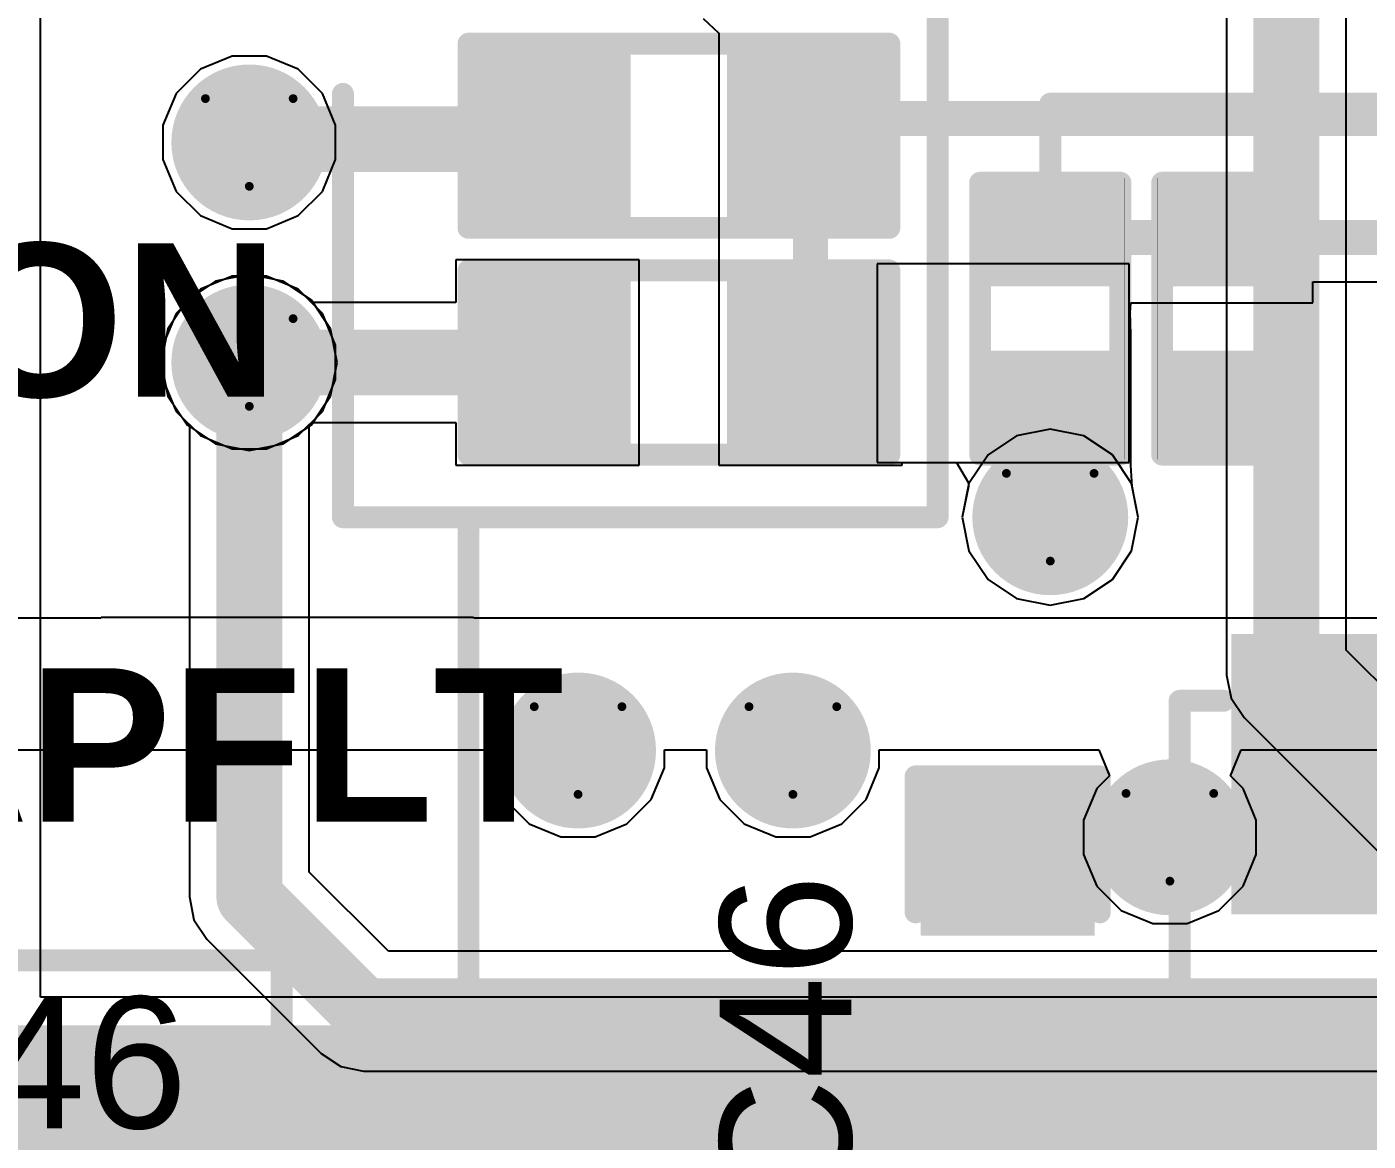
# Model space of a CAD drawing. Header units: inches. Extents: x 0 to 423, y -3 to 110.
# Drawn here: x 3.99 to 11.77, y 66.11 to 72.56 of the extents above; entities that cross this region are included whole.
import ezdxf

# ---------------------------------------------------------------- set-up
doc = ezdxf.new("R2010")
doc.units = ezdxf.units.IN
for name, color, linetype in [('Bottom Layer', 5, 'Continuous'), ('Bottom Solder', 6, 'Continuous'), ('Drill Drawing', 1, 'Continuous'), ('Mid Layer', 16, 'Continuous'), ('Mid Layer 2', 76, 'Continuous'), ('Top Layer', 1, 'Continuous'), ('Top Overlay', 2, 'Continuous'), ('Top Paste', 8, 'Continuous'), ('Top Solder', 216, 'Continuous'), ('Via Holes', 16, 'Continuous')]:
    doc.layers.add(name, color=color, linetype=linetype)
doc.styles.add('Arial', font='', dxfattribs={"height": 0.2})
doc.styles.add('Arial_Bold', font='', dxfattribs={"height": 0.2})
doc.styles.get('Arial').set_extended_font_data('Arial')
doc.styles.get('Arial_Bold').set_extended_font_data('Arial', bold=True)

# ---------------------------------------------------------------- blocks, each defined once
blk = doc.blocks.new('C____A_5')
at = {"layer": 'Top Layer'}
for points in [[(-1.91, 0.565), (-0.49, 0.565), (-0.49, -0.565), (-1.91, -0.565)], [(0.49, 0.565), (1.91, 0.565), (1.91, -0.565), (0.49, -0.565)]]:
    blk.add_hatch(color=1, dxfattribs=at).paths.add_polyline_path(points)
at = {"layer": 'Top Paste'}
for points in [[(-1.91, 0.565), (-0.49, 0.565), (-0.49, -0.565), (-1.91, -0.565)], [(0.49, 0.565), (1.91, 0.565), (1.91, -0.565), (0.49, -0.565)]]:
    blk.add_hatch(color=8, dxfattribs=at).paths.add_polyline_path(points)
at = {"layer": 'Top Solder'}
for points in [[(-2.0116, 0.6666), (-0.3884, 0.6666), (-0.3884, -0.6666), (-2.0116, -0.6666)], [(0.3884, 0.6666), (2.0116, 0.6666), (2.0116, -0.6666), (0.3884, -0.6666)]]:
    blk.add_hatch(color=216, dxfattribs=at).paths.add_polyline_path(points)
at = {"layer": 'Top Overlay'}
for points in [[(-1.6256, 0.9652, 0.127, 0.127, 0), (1.6256, 0.9652, 0.127, 0.127, 0)], [(-1.6256, 0.9652, 0.127, 0.127, 0), (-1.6256, 0.762, 0.127, 0.127, 0)], [(1.6256, 0.9652, 0.127, 0.127, 0), (1.6256, 0.7112, 0.127, 0.127, 0)], [(-2.4192, 0.3254, 0.2, 0.2, 0), (-2.4192, -0.2746, 0.2, 0.2, 0)], [(-2.7192, 0.0254, 0.2, 0.2, 0), (-2.1192, 0.0254, 0.2, 0.2, 0)], [(-1.6256, -0.762, 0.127, 0.127, 0), (-1.6256, -0.9652, 0.127, 0.127, 0)], [(1.6256, -0.7112, 0.127, 0.127, 0), (1.6256, -0.9652, 0.127, 0.127, 0)], [(-1.6256, -0.9652, 0.127, 0.127, 0), (1.6256, -0.9652, 0.127, 0.127, 0)]]:
    blk.add_lwpolyline(points, format="xyseb", dxfattribs=at)
for points in [[(-1.6574, 0.9652, 0.0635, 0.0635, 1), (-1.5938, 0.9652, 0.0635, 0.0635, 1)], [(-1.6574, 0.9652, 0.0635, 0.0635, 1), (-1.5938, 0.9652, 0.0635, 0.0635, 1)], [(1.5938, 0.9652, 0.0635, 0.0635, 1), (1.6574, 0.9652, 0.0635, 0.0635, 1)], [(1.5938, 0.9652, 0.0635, 0.0635, 1), (1.6574, 0.9652, 0.0635, 0.0635, 1)], [(-1.6574, 0.762, 0.0635, 0.0635, 1), (-1.5938, 0.762, 0.0635, 0.0635, 1)], [(1.5938, 0.7112, 0.0635, 0.0635, 1), (1.6574, 0.7112, 0.0635, 0.0635, 1)], [(-2.4692, 0.3254, 0.1, 0.1, 1), (-2.3692, 0.3254, 0.1, 0.1, 1)], [(-2.7692, 0.0254, 0.1, 0.1, 1), (-2.6692, 0.0254, 0.1, 0.1, 1)], [(-2.1692, 0.0254, 0.1, 0.1, 1), (-2.0692, 0.0254, 0.1, 0.1, 1)], [(-2.4692, -0.2746, 0.1, 0.1, 1), (-2.3692, -0.2746, 0.1, 0.1, 1)], [(-1.6574, -0.762, 0.0635, 0.0635, 1), (-1.5938, -0.762, 0.0635, 0.0635, 1)], [(1.5938, -0.7112, 0.0635, 0.0635, 1), (1.6574, -0.7112, 0.0635, 0.0635, 1)], [(-1.6574, -0.9652, 0.0635, 0.0635, 1), (-1.5938, -0.9652, 0.0635, 0.0635, 1)], [(-1.6574, -0.9652, 0.0635, 0.0635, 1), (-1.5938, -0.9652, 0.0635, 0.0635, 1)], [(1.5938, -0.9652, 0.0635, 0.0635, 1), (1.6574, -0.9652, 0.0635, 0.0635, 1)], [(1.5938, -0.9652, 0.0635, 0.0635, 1), (1.6574, -0.9652, 0.0635, 0.0635, 1)]]:
    blk.add_lwpolyline(points, format="xyseb", close=True, dxfattribs=at)
blk = doc.blocks.new('C___0603_6')
at = {"layer": 'Top Layer'}
for points in [[(-0.381, 0.4445), (-0.381, -0.4445), (-1.143, -0.4445), (-1.143, 0.4445)], [(1.143, 0.4445), (1.143, -0.4445), (0.381, -0.4445), (0.381, 0.4445)]]:
    blk.add_hatch(color=1, dxfattribs=at).paths.add_polyline_path(points)
at = {"layer": 'Top Paste'}
for points in [[(-0.381, 0.4445), (-0.381, -0.4445), (-1.143, -0.4445), (-1.143, 0.4445)], [(1.143, 0.4445), (1.143, -0.4445), (0.381, -0.4445), (0.381, 0.4445)]]:
    blk.add_hatch(color=8, dxfattribs=at).paths.add_polyline_path(points)
at = {"layer": 'Top Solder'}
for points in [[(-0.321, 0.5045), (-0.321, -0.5045), (-1.203, -0.5045), (-1.203, 0.5045)], [(1.203, 0.5045), (1.203, -0.5045), (0.321, -0.5045), (0.321, 0.5045)]]:
    blk.add_hatch(color=216, dxfattribs=at).paths.add_polyline_path(points)
at = {"layer": 'Top Overlay'}
for points in [[(-1.2446, -0.5334, 0.127, 0.127, 0), (-1.2446, 0.5334, 0.127, 0.127, 0)], [(-0.4572, 0.5334, 0.127, 0.127, 0), (-1.2446, 0.5334, 0.127, 0.127, 0)], [(1.2446, 0.5334, 0.127, 0.127, 0), (0.4572, 0.5334, 0.127, 0.127, 0)], [(1.2446, -0.5334, 0.127, 0.127, 0), (1.2446, 0.5334, 0.127, 0.127, 0)], [(-0.4572, -0.5334, 0.127, 0.127, 0), (-1.2446, -0.5334, 0.127, 0.127, 0)], [(1.2446, -0.5334, 0.127, 0.127, 0), (0.4572, -0.5334, 0.127, 0.127, 0)]]:
    blk.add_lwpolyline(points, format="xyseb", dxfattribs=at)
for points in [[(-1.2764, 0.5334, 0.0635, 0.0635, 1), (-1.2128, 0.5334, 0.0635, 0.0635, 1)], [(-1.2764, 0.5334, 0.0635, 0.0635, 1), (-1.2128, 0.5334, 0.0635, 0.0635, 1)], [(-0.4889, 0.5334, 0.0635, 0.0635, 1), (-0.4254, 0.5334, 0.0635, 0.0635, 1)], [(0.4254, 0.5334, 0.0635, 0.0635, 1), (0.4889, 0.5334, 0.0635, 0.0635, 1)], [(1.2128, 0.5334, 0.0635, 0.0635, 1), (1.2764, 0.5334, 0.0635, 0.0635, 1)], [(1.2128, 0.5334, 0.0635, 0.0635, 1), (1.2764, 0.5334, 0.0635, 0.0635, 1)], [(-1.2764, -0.5334, 0.0635, 0.0635, 1), (-1.2128, -0.5334, 0.0635, 0.0635, 1)], [(-1.2764, -0.5334, 0.0635, 0.0635, 1), (-1.2128, -0.5334, 0.0635, 0.0635, 1)], [(-0.4889, -0.5334, 0.0635, 0.0635, 1), (-0.4254, -0.5334, 0.0635, 0.0635, 1)], [(0.4254, -0.5334, 0.0635, 0.0635, 1), (0.4889, -0.5334, 0.0635, 0.0635, 1)], [(1.2128, -0.5334, 0.0635, 0.0635, 1), (1.2764, -0.5334, 0.0635, 0.0635, 1)], [(1.2128, -0.5334, 0.0635, 0.0635, 1), (1.2764, -0.5334, 0.0635, 0.0635, 1)]]:
    blk.add_lwpolyline(points, format="xyseb", close=True, dxfattribs=at)
blk = doc.blocks.new('R___0603_17')
at = {"layer": 'Top Layer'}
for points in [[(-0.381, 0.4445), (-0.381, -0.4445), (-1.143, -0.4445), (-1.143, 0.4445)], [(1.143, 0.4445), (1.143, -0.4445), (0.381, -0.4445), (0.381, 0.4445)]]:
    blk.add_hatch(color=1, dxfattribs=at).paths.add_polyline_path(points)
at = {"layer": 'Top Paste'}
for points in [[(-0.381, 0.4445), (-0.381, -0.4445), (-1.143, -0.4445), (-1.143, 0.4445)], [(1.143, 0.4445), (1.143, -0.4445), (0.381, -0.4445), (0.381, 0.4445)]]:
    blk.add_hatch(color=8, dxfattribs=at).paths.add_polyline_path(points)
at = {"layer": 'Top Solder'}
for points in [[(-0.2794, 0.5461), (-0.2794, -0.5461), (-1.2446, -0.5461), (-1.2446, 0.5461)], [(1.2446, 0.5461), (1.2446, -0.5461), (0.2794, -0.5461), (0.2794, 0.5461)]]:
    blk.add_hatch(color=216, dxfattribs=at).paths.add_polyline_path(points)
at = {"layer": 'Top Overlay'}
for points in [[(-1.2192, 0.5334, 0.127, 0.127, 0), (-1.2192, -0.5334, 0.127, 0.127, 0)], [(1.2192, 0.5334, 0.127, 0.127, 0), (-1.2192, 0.5334, 0.127, 0.127, 0)], [(1.2192, 0.5334, 0.127, 0.127, 0), (1.2192, -0.5334, 0.127, 0.127, 0)], [(1.2192, -0.5334, 0.127, 0.127, 0), (-1.2192, -0.5334, 0.127, 0.127, 0)]]:
    blk.add_lwpolyline(points, format="xyseb", dxfattribs=at)
for points in [[(-1.25095, 0.5334, 0.0635, 0.0635, 1), (-1.18745, 0.5334, 0.0635, 0.0635, 1)], [(-1.25095, 0.5334, 0.0635, 0.0635, 1), (-1.18745, 0.5334, 0.0635, 0.0635, 1)], [(1.18745, 0.5334, 0.0635, 0.0635, 1), (1.25095, 0.5334, 0.0635, 0.0635, 1)], [(1.18745, 0.5334, 0.0635, 0.0635, 1), (1.25095, 0.5334, 0.0635, 0.0635, 1)], [(-1.25095, -0.5334, 0.0635, 0.0635, 1), (-1.18745, -0.5334, 0.0635, 0.0635, 1)], [(-1.25095, -0.5334, 0.0635, 0.0635, 1), (-1.18745, -0.5334, 0.0635, 0.0635, 1)], [(1.18745, -0.5334, 0.0635, 0.0635, 1), (1.25095, -0.5334, 0.0635, 0.0635, 1)], [(1.18745, -0.5334, 0.0635, 0.0635, 1), (1.25095, -0.5334, 0.0635, 0.0635, 1)]]:
    blk.add_lwpolyline(points, format="xyseb", close=True, dxfattribs=at)
blk = doc.blocks.new('R___0402_25')
at = {"layer": 'Top Layer'}
for points in [[(-0.6985, -0.3175), (-0.6985, 0.3175), (-0.2413, 0.3175), (-0.2413, -0.3175)], [(0.2413, -0.3175), (0.2413, 0.3175), (0.6985, 0.3175), (0.6985, -0.3175)]]:
    blk.add_hatch(color=1, dxfattribs=at).paths.add_polyline_path(points)
at = {"layer": 'Top Paste'}
for points in [[(-0.6985, -0.3175), (-0.6985, 0.3175), (-0.2413, 0.3175), (-0.2413, -0.3175)], [(0.2413, -0.3175), (0.2413, 0.3175), (0.6985, 0.3175), (0.6985, -0.3175)]]:
    blk.add_hatch(color=8, dxfattribs=at).paths.add_polyline_path(points)
at = {"layer": 'Top Solder'}
for points in [[(-0.7535, -0.3725), (-0.7535, 0.3725), (-0.1863, 0.3725), (-0.1863, -0.3725)], [(0.1863, -0.3725), (0.1863, 0.3725), (0.7535, 0.3725), (0.7535, -0.3725)]]:
    blk.add_hatch(color=216, dxfattribs=at).paths.add_polyline_path(points)
at = {"layer": 'Top Overlay'}
for points in [[(-0.7874, -0.4064, 0.127, 0.127, 0), (-0.7874, 0.4064, 0.127, 0.127, 0)], [(0.7874, 0.4064, 0.127, 0.127, 0), (-0.7874, 0.4064, 0.127, 0.127, 0)], [(0.7874, -0.4064, 0.127, 0.127, 0), (0.7874, 0.4064, 0.127, 0.127, 0)], [(0.7874, -0.4064, 0.127, 0.127, 0), (-0.7874, -0.4064, 0.127, 0.127, 0)], [(0.8128, -0.4318, 0.00323, 0.00323, 0), (-0.8128, -0.4318, 0.00323, 0.00323, 0)]]:
    blk.add_lwpolyline(points, format="xyseb", dxfattribs=at)
for points in [[(-0.8191, 0.4064, 0.0635, 0.0635, 1), (-0.7556, 0.4064, 0.0635, 0.0635, 1)], [(-0.8191, 0.4064, 0.0635, 0.0635, 1), (-0.7556, 0.4064, 0.0635, 0.0635, 1)], [(0.7556, 0.4064, 0.0635, 0.0635, 1), (0.8191, 0.4064, 0.0635, 0.0635, 1)], [(0.7556, 0.4064, 0.0635, 0.0635, 1), (0.8191, 0.4064, 0.0635, 0.0635, 1)], [(-0.8191, -0.4064, 0.0635, 0.0635, 1), (-0.7556, -0.4064, 0.0635, 0.0635, 1)], [(-0.8191, -0.4064, 0.0635, 0.0635, 1), (-0.7556, -0.4064, 0.0635, 0.0635, 1)], [(0.7556, -0.4064, 0.0635, 0.0635, 1), (0.8191, -0.4064, 0.0635, 0.0635, 1)], [(0.7556, -0.4064, 0.0635, 0.0635, 1), (0.8191, -0.4064, 0.0635, 0.0635, 1)], [(-0.8136, -0.4318, 0.00161, 0.00161, 1), (-0.812, -0.4318, 0.00161, 0.00161, 1)], [(0.812, -0.4318, 0.00161, 0.00161, 1), (0.8136, -0.4318, 0.00161, 0.00161, 1)]]:
    blk.add_lwpolyline(points, format="xyseb", close=True, dxfattribs=at)
blk = doc.blocks.new('R___0402_27')
at = {"layer": 'Top Layer'}
for points in [[(-0.6985, -0.3175), (-0.6985, 0.3175), (-0.2413, 0.3175), (-0.2413, -0.3175)], [(0.2413, -0.3175), (0.2413, 0.3175), (0.6985, 0.3175), (0.6985, -0.3175)]]:
    blk.add_hatch(color=1, dxfattribs=at).paths.add_polyline_path(points)
at = {"layer": 'Top Paste'}
for points in [[(-0.6985, -0.3175), (-0.6985, 0.3175), (-0.2413, 0.3175), (-0.2413, -0.3175)], [(0.2413, -0.3175), (0.2413, 0.3175), (0.6985, 0.3175), (0.6985, -0.3175)]]:
    blk.add_hatch(color=8, dxfattribs=at).paths.add_polyline_path(points)
at = {"layer": 'Top Solder'}
for points in [[(-0.7535, -0.3725), (-0.7535, 0.3725), (-0.1863, 0.3725), (-0.1863, -0.3725)], [(0.1863, -0.3725), (0.1863, 0.3725), (0.7535, 0.3725), (0.7535, -0.3725)]]:
    blk.add_hatch(color=216, dxfattribs=at).paths.add_polyline_path(points)
at = {"layer": 'Top Overlay'}
for points in [[(-0.7874, 0.4064, 0.127, 0.127, 0), (-0.7874, -0.4064, 0.127, 0.127, 0)], [(-0.7874, 0.4064, 0.127, 0.127, 0), (0.7874, 0.4064, 0.127, 0.127, 0)], [(0.7874, 0.4064, 0.127, 0.127, 0), (0.7874, -0.4064, 0.127, 0.127, 0)], [(-0.7874, -0.4064, 0.127, 0.127, 0), (0.7874, -0.4064, 0.127, 0.127, 0)], [(-0.8128, -0.4318, 0.00323, 0.00323, 0), (0.8128, -0.4318, 0.00323, 0.00323, 0)]]:
    blk.add_lwpolyline(points, format="xyseb", dxfattribs=at)
for points in [[(-0.8191, 0.4064, 0.0635, 0.0635, 1), (-0.7556, 0.4064, 0.0635, 0.0635, 1)], [(-0.8191, 0.4064, 0.0635, 0.0635, 1), (-0.7556, 0.4064, 0.0635, 0.0635, 1)], [(0.7556, 0.4064, 0.0635, 0.0635, 1), (0.8191, 0.4064, 0.0635, 0.0635, 1)], [(0.7556, 0.4064, 0.0635, 0.0635, 1), (0.8191, 0.4064, 0.0635, 0.0635, 1)], [(-0.8191, -0.4064, 0.0635, 0.0635, 1), (-0.7556, -0.4064, 0.0635, 0.0635, 1)], [(-0.8191, -0.4064, 0.0635, 0.0635, 1), (-0.7556, -0.4064, 0.0635, 0.0635, 1)], [(0.7556, -0.4064, 0.0635, 0.0635, 1), (0.8191, -0.4064, 0.0635, 0.0635, 1)], [(0.7556, -0.4064, 0.0635, 0.0635, 1), (0.8191, -0.4064, 0.0635, 0.0635, 1)], [(-0.8136, -0.4318, 0.00161, 0.00161, 1), (-0.812, -0.4318, 0.00161, 0.00161, 1)], [(0.812, -0.4318, 0.00161, 0.00161, 1), (0.8136, -0.4318, 0.00161, 0.00161, 1)]]:
    blk.add_lwpolyline(points, format="xyseb", close=True, dxfattribs=at)
blk = doc.blocks.new('R___0603_36')
at = {"layer": 'Top Layer'}
for points in [[(-0.381, 0.4445), (-0.381, -0.4445), (-1.143, -0.4445), (-1.143, 0.4445)], [(1.143, 0.4445), (1.143, -0.4445), (0.381, -0.4445), (0.381, 0.4445)]]:
    blk.add_hatch(color=1, dxfattribs=at).paths.add_polyline_path(points)
at = {"layer": 'Top Paste'}
for points in [[(-0.381, 0.4445), (-0.381, -0.4445), (-1.143, -0.4445), (-1.143, 0.4445)], [(1.143, 0.4445), (1.143, -0.4445), (0.381, -0.4445), (0.381, 0.4445)]]:
    blk.add_hatch(color=8, dxfattribs=at).paths.add_polyline_path(points)
at = {"layer": 'Top Solder'}
for points in [[(-0.2794, 0.5461), (-0.2794, -0.5461), (-1.2446, -0.5461), (-1.2446, 0.5461)], [(1.2446, 0.5461), (1.2446, -0.5461), (0.2794, -0.5461), (0.2794, 0.5461)]]:
    blk.add_hatch(color=216, dxfattribs=at).paths.add_polyline_path(points)
at = {"layer": 'Top Overlay'}
for points in [[(-1.2192, -0.5334, 0.127, 0.127, 0), (-1.2192, 0.5334, 0.127, 0.127, 0)], [(-1.2192, 0.5334, 0.127, 0.127, 0), (1.2192, 0.5334, 0.127, 0.127, 0)], [(1.2192, -0.5334, 0.127, 0.127, 0), (1.2192, 0.5334, 0.127, 0.127, 0)], [(-1.2192, -0.5334, 0.127, 0.127, 0), (1.2192, -0.5334, 0.127, 0.127, 0)]]:
    blk.add_lwpolyline(points, format="xyseb", dxfattribs=at)
for points in [[(-1.25095, 0.5334, 0.0635, 0.0635, 1), (-1.18745, 0.5334, 0.0635, 0.0635, 1)], [(-1.25095, 0.5334, 0.0635, 0.0635, 1), (-1.18745, 0.5334, 0.0635, 0.0635, 1)], [(1.18745, 0.5334, 0.0635, 0.0635, 1), (1.25095, 0.5334, 0.0635, 0.0635, 1)], [(1.18745, 0.5334, 0.0635, 0.0635, 1), (1.25095, 0.5334, 0.0635, 0.0635, 1)], [(-1.25095, -0.5334, 0.0635, 0.0635, 1), (-1.18745, -0.5334, 0.0635, 0.0635, 1)], [(-1.25095, -0.5334, 0.0635, 0.0635, 1), (-1.18745, -0.5334, 0.0635, 0.0635, 1)], [(1.18745, -0.5334, 0.0635, 0.0635, 1), (1.25095, -0.5334, 0.0635, 0.0635, 1)], [(1.18745, -0.5334, 0.0635, 0.0635, 1), (1.25095, -0.5334, 0.0635, 0.0635, 1)]]:
    blk.add_lwpolyline(points, format="xyseb", close=True, dxfattribs=at)

msp = doc.modelspace()

# ---------------------------------------------------------------- hatches: boundary and pattern name
at = {"layer": 'Bottom Layer'}
h = msp.add_hatch(color=5, dxfattribs=at)
edge = h.paths.add_edge_path()
edge.add_arc((5.2832, 71.8941), 0.35, 0, 360)
h = msp.add_hatch(color=5, dxfattribs=at)
edge = h.paths.add_edge_path()
edge.add_arc((5.2832, 70.6194), 0.35, 0, 360)
h = msp.add_hatch(color=5, dxfattribs=at)
edge = h.paths.add_edge_path()
edge.add_arc((9.9241, 69.723), 0.35, 0, 360)
h = msp.add_hatch(color=5, dxfattribs=at)
edge = h.paths.add_edge_path()
edge.add_arc((7.1882, 68.3715), 0.35, 0, 360)
h = msp.add_hatch(color=5, dxfattribs=at)
edge = h.paths.add_edge_path()
edge.add_arc((8.4328, 68.3715), 0.35, 0, 360)
h = msp.add_hatch(color=5, dxfattribs=at)
edge = h.paths.add_edge_path()
edge.add_arc((10.6172, 67.8688), 0.35, 0, 360)
at = {"layer": 'Bottom Solder'}
h = msp.add_hatch(color=6, dxfattribs=at)
edge = h.paths.add_edge_path()
edge.add_arc((5.2832, 71.8941), 0.4516, 0, 360)
h = msp.add_hatch(color=6, dxfattribs=at)
edge = h.paths.add_edge_path()
edge.add_arc((5.2832, 70.6194), 0.4516, 0, 360)
h = msp.add_hatch(color=6, dxfattribs=at)
edge = h.paths.add_edge_path()
edge.add_arc((9.9241, 69.723), 0.4516, 0, 360)
h = msp.add_hatch(color=6, dxfattribs=at)
edge = h.paths.add_edge_path()
edge.add_arc((7.1882, 68.3715), 0.4516, 0, 360)
h = msp.add_hatch(color=6, dxfattribs=at)
edge = h.paths.add_edge_path()
edge.add_arc((8.4328, 68.3715), 0.4516, 0, 360)
h = msp.add_hatch(color=6, dxfattribs=at)
edge = h.paths.add_edge_path()
edge.add_arc((10.6172, 67.8688), 0.4516, 0, 360)
at = {"layer": 'Mid Layer'}
h = msp.add_hatch(color=16, dxfattribs=at)
edge = h.paths.add_edge_path()
edge.add_arc((5.2832, 71.8941), 0.35, 0, 360)
h = msp.add_hatch(color=16, dxfattribs=at)
edge = h.paths.add_edge_path()
edge.add_arc((5.2832, 70.6194), 0.35, 0, 360)
h = msp.add_hatch(color=16, dxfattribs=at)
edge = h.paths.add_edge_path()
edge.add_arc((9.9241, 69.723), 0.35, 0, 360)
h = msp.add_hatch(color=16, dxfattribs=at)
edge = h.paths.add_edge_path()
edge.add_arc((7.1882, 68.3715), 0.35, 0, 360)
h = msp.add_hatch(color=16, dxfattribs=at)
edge = h.paths.add_edge_path()
edge.add_arc((8.4328, 68.3715), 0.35, 0, 360)
h = msp.add_hatch(color=16, dxfattribs=at)
edge = h.paths.add_edge_path()
edge.add_arc((10.6172, 67.8688), 0.35, 0, 360)
at = {"layer": 'Mid Layer 2'}
h = msp.add_hatch(color=76, dxfattribs=at)
edge = h.paths.add_edge_path()
edge.add_arc((5.2832, 71.8941), 0.35, 0, 360)
h = msp.add_hatch(color=76, dxfattribs=at)
edge = h.paths.add_edge_path()
edge.add_arc((5.2832, 70.6194), 0.35, 0, 360)
h = msp.add_hatch(color=76, dxfattribs=at)
edge = h.paths.add_edge_path()
edge.add_arc((9.9241, 69.723), 0.35, 0, 360)
h = msp.add_hatch(color=76, dxfattribs=at)
edge = h.paths.add_edge_path()
edge.add_arc((7.1882, 68.3715), 0.35, 0, 360)
h = msp.add_hatch(color=76, dxfattribs=at)
edge = h.paths.add_edge_path()
edge.add_arc((8.4328, 68.3715), 0.35, 0, 360)
h = msp.add_hatch(color=76, dxfattribs=at)
edge = h.paths.add_edge_path()
edge.add_arc((10.6172, 67.8688), 0.35, 0, 360)
at = {"layer": 'Top Layer'}
h = msp.add_hatch(color=1, dxfattribs=at)
edge = h.paths.add_edge_path()
edge.add_arc((5.2832, 71.8941), 0.35, 0, 360)
h = msp.add_hatch(color=1, dxfattribs=at)
edge = h.paths.add_edge_path()
edge.add_arc((5.2832, 70.6194), 0.35, 0, 360)
h = msp.add_hatch(color=1, dxfattribs=at)
edge = h.paths.add_edge_path()
edge.add_arc((9.9241, 69.723), 0.35, 0, 360)
h = msp.add_hatch(color=1, dxfattribs=at)
edge = h.paths.add_edge_path()
edge.add_arc((7.1882, 68.3715), 0.35, 0, 360)
h = msp.add_hatch(color=1, dxfattribs=at)
edge = h.paths.add_edge_path()
edge.add_arc((8.4328, 68.3715), 0.35, 0, 360)
h = msp.add_hatch(color=1, dxfattribs=at)
edge = h.paths.add_edge_path()
edge.add_arc((10.6172, 67.8688), 0.35, 0, 360)
for points in [[(2.413, 59.7757), (6.858, 59.7757), (6.858, 66.78), (2.413, 66.78)], [(2.413, 63.006), (19.8118, 63.006), (19.8118, 66.78), (2.413, 66.78)]]:
    msp.add_hatch(color=1, dxfattribs=at).paths.add_polyline_path(points)
at = {"layer": 'Top Solder'}
h = msp.add_hatch(color=216, dxfattribs=at)
edge = h.paths.add_edge_path()
edge.add_arc((5.2832, 71.8941), 0.4516, 0, 360)
h = msp.add_hatch(color=216, dxfattribs=at)
edge = h.paths.add_edge_path()
edge.add_arc((5.2832, 70.6194), 0.4516, 0, 360)
h = msp.add_hatch(color=216, dxfattribs=at)
edge = h.paths.add_edge_path()
edge.add_arc((9.9241, 69.723), 0.4516, 0, 360)
h = msp.add_hatch(color=216, dxfattribs=at)
edge = h.paths.add_edge_path()
edge.add_arc((7.1882, 68.3715), 0.4516, 0, 360)
h = msp.add_hatch(color=216, dxfattribs=at)
edge = h.paths.add_edge_path()
edge.add_arc((8.4328, 68.3715), 0.4516, 0, 360)
h = msp.add_hatch(color=216, dxfattribs=at)
edge = h.paths.add_edge_path()
edge.add_arc((10.6172, 67.8688), 0.4516, 0, 360)
at = {"layer": 'Via Holes'}
h = msp.add_hatch(color=7, dxfattribs=at)
edge = h.paths.add_edge_path()
edge.add_arc((5.2832, 71.8941), 0.25, 0, 360)
h = msp.add_hatch(color=7, dxfattribs=at)
edge = h.paths.add_edge_path()
edge.add_arc((5.2832, 70.6194), 0.25, 0, 360)
h = msp.add_hatch(color=7, dxfattribs=at)
edge = h.paths.add_edge_path()
edge.add_arc((9.9241, 69.723), 0.25, 0, 360)
h = msp.add_hatch(color=7, dxfattribs=at)
edge = h.paths.add_edge_path()
edge.add_arc((7.1882, 68.3715), 0.25, 0, 360)
h = msp.add_hatch(color=7, dxfattribs=at)
edge = h.paths.add_edge_path()
edge.add_arc((8.4328, 68.3715), 0.25, 0, 360)
h = msp.add_hatch(color=7, dxfattribs=at)
edge = h.paths.add_edge_path()
edge.add_arc((10.6172, 67.8688), 0.25, 0, 360)

# ---------------------------------------------------------------- linework, layer by layer
at = {"layer": 'Bottom Layer'}
for p, q in [((11.6392, 68.9524), (11.6392, 77.4488)), ((10.9449, 77.305), (10.9449, 68.8086)), ((5.2832, 71.1292), (5.0881, 71.0904)), ((5.4783, 71.0904), (5.2832, 71.1292)), ((5.0881, 71.0904), (4.9227, 70.9799)), ((5.6437, 70.9799), (5.4783, 71.0904)), ((4.9227, 70.9799), (4.8122, 70.8145)), ((5.7542, 70.8145), (5.6437, 70.9799)), ((4.8122, 70.8145), (4.7734, 70.6194)), ((5.793, 70.6194), (5.7542, 70.8145)), ((4.7734, 70.6194), (4.8122, 70.4243)), ((5.7542, 70.4243), (5.793, 70.6194)), ((4.8122, 70.4243), (4.9227, 70.2589)), ((5.6437, 70.2589), (5.7542, 70.4243)), ((4.9227, 70.2589), (4.936, 70.25)), ((5.6304, 70.25), (5.6437, 70.2589)), ((4.936, 70.25), (4.936, 67.5236)), ((5.6304, 67.6674), (5.6304, 70.25)), ((9.729, 70.194), (9.5636, 70.0835)), ((9.9241, 70.2328), (9.729, 70.194)), ((10.1192, 70.194), (9.9241, 70.2328)), ((10.2846, 70.0835), (10.1192, 70.194)), ((9.5636, 70.0835), (9.4531, 69.9181)), ((10.3951, 69.9181), (10.2846, 70.0835)), ((9.4531, 69.9181), (9.4143, 69.723)), ((10.4339, 69.723), (10.3951, 69.9181)), ((9.4143, 69.723), (9.4531, 69.5279)), ((10.3951, 69.5279), (10.4339, 69.723)), ((9.4531, 69.5279), (9.5636, 69.3625)), ((10.2846, 69.3625), (10.3951, 69.5279)), ((9.5636, 69.3625), (9.729, 69.252)), ((10.1192, 69.252), (10.2846, 69.3625)), ((9.729, 69.252), (9.9241, 69.2132)), ((9.9241, 69.2132), (10.1192, 69.252)), ((13.3833, 67.2083), (11.6392, 68.9524)), ((10.9449, 68.8086), (10.9713, 68.6757)), ((10.9713, 68.6757), (11.0466, 68.5631)), ((11.0466, 68.5631), (12.2841, 67.3256)), ((6.0895, 67.2083), (5.6304, 67.6674)), ((4.936, 67.5236), (4.9625, 67.3907)), ((4.9625, 67.3907), (5.0377, 67.2781)), ((5.0377, 67.2781), (5.7002, 66.6156)), ((12.2355, 67.2083), (6.0895, 67.2083)), ((5.7002, 66.6156), (5.8128, 66.5403)), ((5.8128, 66.5403), (5.9457, 66.5139)), ((5.9457, 66.5139), (32.8309, 66.5139))]:
    msp.add_line(p, q, dxfattribs=at)
for points in [[(11.292, 68.8086, 0.381, 0.381, 0), (11.292, 77.4488, 0.381, 0.381, 0)], [(5.2832, 67.5236, 0.381, 0.381, 0), (5.2832, 70.6194, 0.381, 0.381, 0)], [(11.292, 68.8086, 0.381, 0.381, 0), (13.2395, 66.8611, 0.381, 0.381, 0)], [(5.2832, 67.5236, 0.381, 0.381, 0), (5.9457, 66.8611, 0.381, 0.381, 0)], [(5.9457, 66.8611, 0.381, 0.381, 0), (13.2395, 66.8611, 0.381, 0.381, 0)]]:
    msp.add_lwpolyline(points, format="xyseb", dxfattribs=at)
for points in [[(5.1879, 70.6194, 0.1905, 0.1905, 1), (5.3784, 70.6194, 0.1905, 0.1905, 1)], [(11.1968, 68.8086, 0.1905, 0.1905, 1), (11.3873, 68.8086, 0.1905, 0.1905, 1)], [(11.1968, 68.8086, 0.1905, 0.1905, 1), (11.3873, 68.8086, 0.1905, 0.1905, 1)], [(5.1879, 67.5236, 0.1905, 0.1905, 1), (5.3784, 67.5236, 0.1905, 0.1905, 1)], [(5.1879, 67.5236, 0.1905, 0.1905, 1), (5.3784, 67.5236, 0.1905, 0.1905, 1)], [(5.8504, 66.8611, 0.1905, 0.1905, 1), (6.0409, 66.8611, 0.1905, 0.1905, 1)], [(5.8504, 66.8611, 0.1905, 0.1905, 1), (6.0409, 66.8611, 0.1905, 0.1905, 1)]]:
    msp.add_lwpolyline(points, format="xyseb", close=True, dxfattribs=at)
at = {"layer": 'Drill Drawing'}
for points in [[(5.0292, 72.1481, 0.0508, 0.0508, 0), (5.5372, 72.1481, 0.0508, 0.0508, 0)], [(5.0292, 72.1481, 0.0508, 0.0508, 0), (5.2832, 71.6401, 0.0508, 0.0508, 0)], [(5.2832, 71.6401, 0.0508, 0.0508, 0), (5.5372, 72.1481, 0.0508, 0.0508, 0)], [(5.0292, 70.8734, 0.0508, 0.0508, 0), (5.5372, 70.8734, 0.0508, 0.0508, 0)], [(5.0292, 70.8734, 0.0508, 0.0508, 0), (5.2832, 70.3654, 0.0508, 0.0508, 0)], [(5.2832, 70.3654, 0.0508, 0.0508, 0), (5.5372, 70.8734, 0.0508, 0.0508, 0)], [(9.6701, 69.977, 0.0508, 0.0508, 0), (10.1781, 69.977, 0.0508, 0.0508, 0)], [(9.6701, 69.977, 0.0508, 0.0508, 0), (9.9241, 69.469, 0.0508, 0.0508, 0)], [(9.9241, 69.469, 0.0508, 0.0508, 0), (10.1781, 69.977, 0.0508, 0.0508, 0)], [(6.9342, 68.6255, 0.0508, 0.0508, 0), (7.4422, 68.6255, 0.0508, 0.0508, 0)], [(6.9342, 68.6255, 0.0508, 0.0508, 0), (7.1882, 68.1175, 0.0508, 0.0508, 0)], [(7.1882, 68.1175, 0.0508, 0.0508, 0), (7.4422, 68.6255, 0.0508, 0.0508, 0)], [(8.1788, 68.6255, 0.0508, 0.0508, 0), (8.6868, 68.6255, 0.0508, 0.0508, 0)], [(8.1788, 68.6255, 0.0508, 0.0508, 0), (8.4328, 68.1175, 0.0508, 0.0508, 0)], [(8.4328, 68.1175, 0.0508, 0.0508, 0), (8.6868, 68.6255, 0.0508, 0.0508, 0)], [(10.3632, 68.1228, 0.0508, 0.0508, 0), (10.8712, 68.1228, 0.0508, 0.0508, 0)], [(10.3632, 68.1228, 0.0508, 0.0508, 0), (10.6172, 67.6148, 0.0508, 0.0508, 0)], [(10.6172, 67.6148, 0.0508, 0.0508, 0), (10.8712, 68.1228, 0.0508, 0.0508, 0)]]:
    msp.add_lwpolyline(points, format="xyseb", dxfattribs=at)
for points in [[(5.0165, 72.1481, 0.0254, 0.0254, 1), (5.0419, 72.1481, 0.0254, 0.0254, 1)], [(5.0165, 72.1481, 0.0254, 0.0254, 1), (5.0419, 72.1481, 0.0254, 0.0254, 1)], [(5.5245, 72.1481, 0.0254, 0.0254, 1), (5.5499, 72.1481, 0.0254, 0.0254, 1)], [(5.5245, 72.1481, 0.0254, 0.0254, 1), (5.5499, 72.1481, 0.0254, 0.0254, 1)], [(5.2705, 71.6401, 0.0254, 0.0254, 1), (5.2959, 71.6401, 0.0254, 0.0254, 1)], [(5.2705, 71.6401, 0.0254, 0.0254, 1), (5.2959, 71.6401, 0.0254, 0.0254, 1)], [(5.0165, 70.8734, 0.0254, 0.0254, 1), (5.0419, 70.8734, 0.0254, 0.0254, 1)], [(5.0165, 70.8734, 0.0254, 0.0254, 1), (5.0419, 70.8734, 0.0254, 0.0254, 1)], [(5.5245, 70.8734, 0.0254, 0.0254, 1), (5.5499, 70.8734, 0.0254, 0.0254, 1)], [(5.5245, 70.8734, 0.0254, 0.0254, 1), (5.5499, 70.8734, 0.0254, 0.0254, 1)], [(5.2705, 70.3654, 0.0254, 0.0254, 1), (5.2959, 70.3654, 0.0254, 0.0254, 1)], [(5.2705, 70.3654, 0.0254, 0.0254, 1), (5.2959, 70.3654, 0.0254, 0.0254, 1)], [(9.6574, 69.977, 0.0254, 0.0254, 1), (9.6828, 69.977, 0.0254, 0.0254, 1)], [(9.6574, 69.977, 0.0254, 0.0254, 1), (9.6828, 69.977, 0.0254, 0.0254, 1)], [(10.1654, 69.977, 0.0254, 0.0254, 1), (10.1908, 69.977, 0.0254, 0.0254, 1)], [(10.1654, 69.977, 0.0254, 0.0254, 1), (10.1908, 69.977, 0.0254, 0.0254, 1)], [(9.9114, 69.469, 0.0254, 0.0254, 1), (9.9368, 69.469, 0.0254, 0.0254, 1)], [(9.9114, 69.469, 0.0254, 0.0254, 1), (9.9368, 69.469, 0.0254, 0.0254, 1)], [(6.9215, 68.6255, 0.0254, 0.0254, 1), (6.9469, 68.6255, 0.0254, 0.0254, 1)], [(6.9215, 68.6255, 0.0254, 0.0254, 1), (6.9469, 68.6255, 0.0254, 0.0254, 1)], [(7.4295, 68.6255, 0.0254, 0.0254, 1), (7.4549, 68.6255, 0.0254, 0.0254, 1)], [(7.4295, 68.6255, 0.0254, 0.0254, 1), (7.4549, 68.6255, 0.0254, 0.0254, 1)], [(8.1661, 68.6255, 0.0254, 0.0254, 1), (8.1915, 68.6255, 0.0254, 0.0254, 1)], [(8.1661, 68.6255, 0.0254, 0.0254, 1), (8.1915, 68.6255, 0.0254, 0.0254, 1)], [(8.6741, 68.6255, 0.0254, 0.0254, 1), (8.6995, 68.6255, 0.0254, 0.0254, 1)], [(8.6741, 68.6255, 0.0254, 0.0254, 1), (8.6995, 68.6255, 0.0254, 0.0254, 1)], [(7.1755, 68.1175, 0.0254, 0.0254, 1), (7.2009, 68.1175, 0.0254, 0.0254, 1)], [(7.1755, 68.1175, 0.0254, 0.0254, 1), (7.2009, 68.1175, 0.0254, 0.0254, 1)], [(8.4201, 68.1175, 0.0254, 0.0254, 1), (8.4455, 68.1175, 0.0254, 0.0254, 1)], [(8.4201, 68.1175, 0.0254, 0.0254, 1), (8.4455, 68.1175, 0.0254, 0.0254, 1)], [(10.3505, 68.1228, 0.0254, 0.0254, 1), (10.3759, 68.1228, 0.0254, 0.0254, 1)], [(10.3505, 68.1228, 0.0254, 0.0254, 1), (10.3759, 68.1228, 0.0254, 0.0254, 1)], [(10.8585, 68.1228, 0.0254, 0.0254, 1), (10.8839, 68.1228, 0.0254, 0.0254, 1)], [(10.8585, 68.1228, 0.0254, 0.0254, 1), (10.8839, 68.1228, 0.0254, 0.0254, 1)], [(10.6045, 67.6148, 0.0254, 0.0254, 1), (10.6299, 67.6148, 0.0254, 0.0254, 1)], [(10.6045, 67.6148, 0.0254, 0.0254, 1), (10.6299, 67.6148, 0.0254, 0.0254, 1)]]:
    msp.add_lwpolyline(points, format="xyseb", close=True, dxfattribs=at)
at = {"layer": 'Mid Layer'}
for p, q in [((5.2832, 71.1292), (5.0881, 71.0904)), ((5.4783, 71.0904), (5.2832, 71.1292)), ((5.0881, 71.0904), (4.9227, 70.9799)), ((5.6437, 70.9799), (5.4783, 71.0904)), ((4.9227, 70.9799), (4.8122, 70.8145)), ((5.7542, 70.8145), (5.6437, 70.9799)), ((4.8122, 70.8145), (4.7734, 70.6194)), ((5.793, 70.6194), (5.7542, 70.8145)), ((4.7734, 70.6194), (4.8122, 70.4243)), ((5.7542, 70.4243), (5.793, 70.6194)), ((4.8122, 70.4243), (4.9227, 70.2589)), ((5.6437, 70.2589), (5.7542, 70.4243)), ((4.9227, 70.2589), (5.0881, 70.1484)), ((5.4783, 70.1484), (5.6437, 70.2589)), ((9.729, 70.194), (9.5636, 70.0835)), ((9.9241, 70.2328), (9.729, 70.194)), ((10.1192, 70.194), (9.9241, 70.2328)), ((10.2846, 70.0835), (10.1192, 70.194)), ((5.0881, 70.1484), (5.2832, 70.1096)), ((5.2832, 70.1096), (5.4783, 70.1484)), ((9.5636, 70.0835), (9.4531, 69.9181)), ((10.3951, 69.9181), (10.2846, 70.0835)), ((9.4531, 69.9181), (9.4143, 69.723)), ((10.4339, 69.723), (10.3951, 69.9181)), ((9.4143, 69.723), (9.4531, 69.5279)), ((10.3951, 69.5279), (10.4339, 69.723)), ((9.4531, 69.5279), (9.5636, 69.3625)), ((10.2846, 69.3625), (10.3951, 69.5279)), ((9.5636, 69.3625), (9.729, 69.252)), ((10.1192, 69.252), (10.2846, 69.3625)), ((9.729, 69.252), (9.9241, 69.2132)), ((9.9241, 69.2132), (10.1192, 69.252))]:
    msp.add_line(p, q, dxfattribs=at)
at = {"layer": 'Mid Layer 2'}
for p, q in [((5.1837, 72.3941), (5, 72.318)), ((5.3827, 72.3941), (5.1837, 72.3941)), ((5.5664, 72.318), (5.3827, 72.3941)), ((5, 72.318), (4.8593, 72.1773)), ((5.7071, 72.1773), (5.5664, 72.318)), ((4.8593, 72.1773), (4.7832, 71.9935)), ((5.7832, 71.9935), (5.7071, 72.1773)), ((4.7832, 71.9935), (4.7832, 71.7946)), ((5.7832, 71.7946), (5.7832, 71.9935)), ((4.7832, 71.7946), (4.8593, 71.6109)), ((5.7071, 71.6109), (5.7832, 71.7946)), ((4.8593, 71.6109), (5, 71.4702)), ((5.5664, 71.4702), (5.7071, 71.6109)), ((5, 71.4702), (5.1837, 71.3941)), ((5.3827, 71.3941), (5.5664, 71.4702)), ((5.1837, 71.3941), (5.3827, 71.3941)), ((5.1837, 71.1194), (5, 71.0433)), ((5.3827, 71.1194), (5.1837, 71.1194)), ((5.5664, 71.0433), (5.3827, 71.1194)), ((5, 71.0433), (4.8593, 70.9026)), ((5.7071, 70.9026), (5.5664, 71.0433)), ((4.8593, 70.9026), (4.7832, 70.7189)), ((5.7832, 70.7189), (5.7071, 70.9026)), ((4.7832, 70.7189), (4.7832, 70.5199)), ((5.7832, 70.5199), (5.7832, 70.7189)), ((4.7832, 70.5199), (4.8593, 70.3362)), ((5.7071, 70.3362), (5.7832, 70.5199)), ((4.8593, 70.3362), (5, 70.1955)), ((5.5664, 70.1955), (5.7071, 70.3362)), ((5, 70.1955), (5.1837, 70.1194)), ((5.3827, 70.1194), (5.5664, 70.1955)), ((5.1837, 70.1194), (5.3827, 70.1194)), ((4.4225, 69.1388), (3.0877, 69.1388)), ((4.4258, 69.1421), (4.4225, 69.1388)), ((6.5819, 69.1421), (4.4258, 69.1421)), ((6.5833, 69.1388), (6.5819, 69.1421)), ((6.5819, 69.1421), (6.5819, 69.1421)), ((22.4679, 69.1388), (6.5833, 69.1388)), ((3.0877, 68.3756), (6.6882, 68.3756)), ((6.6882, 68.3756), (6.6882, 68.272)), ((7.6882, 68.272), (7.6882, 68.3756)), ((7.6882, 68.3756), (7.9328, 68.3756)), ((7.9328, 68.3756), (7.9328, 68.272)), ((8.9328, 68.272), (8.9328, 68.3756)), ((8.9328, 68.3756), (10.2048, 68.3756)), ((10.2048, 68.3756), (10.2669, 68.2256)), ((10.9675, 68.2256), (11.0296, 68.3756)), ((11.0296, 68.3756), (23.3426, 68.3756)), ((6.6882, 68.272), (6.7643, 68.0883)), ((7.6121, 68.0883), (7.6882, 68.272)), ((7.9328, 68.272), (8.0089, 68.0883)), ((8.8567, 68.0883), (8.9328, 68.272)), ((10.2669, 68.2256), (10.1933, 68.152)), ((11.0411, 68.152), (10.9675, 68.2256)), ((6.7643, 68.0883), (6.905, 67.9476)), ((7.4714, 67.9476), (7.6121, 68.0883)), ((8.0089, 68.0883), (8.1496, 67.9476)), ((8.716, 67.9476), (8.8567, 68.0883)), ((10.1933, 68.152), (10.1172, 67.9683)), ((11.1172, 67.9683), (11.0411, 68.152)), ((6.905, 67.9476), (7.0887, 67.8715)), ((7.2877, 67.8715), (7.4714, 67.9476)), ((8.1496, 67.9476), (8.3333, 67.8715)), ((8.5323, 67.8715), (8.716, 67.9476)), ((10.1172, 67.9683), (10.1172, 67.7693)), ((11.1172, 67.7693), (11.1172, 67.9683)), ((7.0887, 67.8715), (7.2877, 67.8715)), ((8.3333, 67.8715), (8.5323, 67.8715)), ((10.1172, 67.7693), (10.1933, 67.5856)), ((11.0411, 67.5856), (11.1172, 67.7693)), ((10.1933, 67.5856), (10.334, 67.4449)), ((10.9004, 67.4449), (11.0411, 67.5856)), ((10.334, 67.4449), (10.5177, 67.3688)), ((10.7167, 67.3688), (10.9004, 67.4449)), ((10.5177, 67.3688), (10.7167, 67.3688))]:
    msp.add_line(p, q, dxfattribs=at)
at = {"layer": 'Top Layer'}
for p, q in [((4.0726, 66.9424), (4.0726, 77.2776)), ((7.912, 72.6131), (8.0034, 72.5273)), ((8.0034, 72.5273), (8.0034, 71.3383)), ((8.0034, 71.3383), (8.0034, 71.3383)), ((8.0034, 71.3383), (8.0034, 71.2139)), ((7.5414, 71.2139), (6.4794, 71.2139)), ((6.4794, 71.2139), (6.4794, 70.9666)), ((7.5414, 70.0249), (7.5414, 71.2139)), ((8.0034, 71.2139), (8.0034, 71.2139)), ((8.0034, 71.2139), (8.0034, 70.0249)), ((10.3811, 71.191), (8.9209, 71.191)), ((8.9209, 71.191), (8.9209, 70.0391)), ((10.3811, 70.0391), (10.3811, 71.191)), ((5.2832, 71.1292), (5.0881, 71.0904)), ((5.4783, 71.0904), (5.2832, 71.1292)), ((5.0881, 71.0904), (4.9227, 70.9799)), ((5.6437, 70.9799), (5.4783, 71.0904)), ((11.4463, 70.9647), (11.4463, 71.0868)), ((11.4463, 71.0868), (12.7492, 71.0868)), ((4.9227, 70.9799), (4.8122, 70.8145)), ((5.6526, 70.9666), (5.6437, 70.9799)), ((6.4794, 70.9666), (5.6526, 70.9666)), ((10.3868, 70.9091), (10.3916, 70.9647)), ((10.3916, 70.9647), (10.5113, 70.9647)), ((10.5113, 70.9647), (10.5113, 70.9647)), ((10.5113, 70.9647), (11.4463, 70.9647)), ((10.3916, 70.7821), (10.3868, 70.9091)), ((4.8122, 70.8145), (4.7734, 70.6194)), ((10.3916, 70.0249), (10.3916, 70.7821)), ((10.3916, 70.7821), (10.3916, 70.7821)), ((4.7734, 70.6194), (4.8122, 70.4243)), ((4.8122, 70.4243), (4.9227, 70.2589)), ((4.9227, 70.2589), (5.0881, 70.1484)), ((5.4783, 70.1484), (5.6437, 70.2589)), ((5.6437, 70.2589), (5.6526, 70.2722)), ((5.6526, 70.2722), (6.4794, 70.2722)), ((6.4794, 70.2722), (6.4794, 70.0249)), ((5.0881, 70.1484), (5.2832, 70.1096)), ((5.2832, 70.1096), (5.4783, 70.1484)), ((6.4794, 70.0249), (7.5414, 70.0249)), ((8.0034, 70.0249), (9.0654, 70.0249)), ((8.9209, 70.0391), (10.3811, 70.0391)), ((9.0654, 70.0249), (9.0654, 70.0391)), ((9.0654, 70.0391), (9.3812, 70.0391)), ((9.3812, 70.0391), (9.4508, 69.9219)), ((10.3985, 69.9008), (10.3916, 70.0249)), ((10.3916, 70.0249), (10.3916, 70.0249)), ((10.3916, 70.0249), (10.3916, 70.0249)), ((9.4496, 69.9008), (9.4143, 69.723)), ((9.4508, 69.9219), (9.4496, 69.9008)), ((10.4339, 69.723), (10.3985, 69.9008)), ((9.4143, 69.723), (9.4531, 69.5279)), ((10.3951, 69.5279), (10.4339, 69.723)), ((9.4531, 69.5279), (9.5636, 69.3625)), ((10.2846, 69.3625), (10.3951, 69.5279)), ((9.5636, 69.3625), (9.729, 69.252)), ((10.1192, 69.252), (10.2846, 69.3625)), ((9.729, 69.252), (9.9241, 69.2132)), ((9.9241, 69.2132), (10.1192, 69.252)), ((18.4014, 66.9424), (4.0726, 66.9424))]:
    msp.add_line(p, q, dxfattribs=at)
for points in [[(6.991, 71.9134, 0.381, 0.381, 0), (7.0104, 71.9328, 0.381, 0.381, 0)], [(8.5344, 71.9328, 0.2032, 0.2032, 0), (8.6346, 72.033, 0.2032, 0.2032, 0)], [(8.6346, 72.033, 0.2032, 0.2032, 0), (12.9342, 72.033, 0.2032, 0.2032, 0)], [(5.2832, 71.8941, 0.381, 0.381, 0), (5.3026, 71.9134, 0.381, 0.381, 0)], [(5.3026, 71.9134, 0.381, 0.381, 0), (6.991, 71.9134, 0.381, 0.381, 0)], [(8.5344, 70.6194, 0.2032, 0.2032, 0), (8.5344, 71.9328, 0.2032, 0.2032, 0)], [(9.9241, 71.3433, 0.2032, 0.2032, 0), (10.9788, 71.3433, 0.2032, 0.2032, 0)], [(10.9788, 71.3433, 0.2032, 0.2032, 0), (12.9815, 71.3433, 0.2032, 0.2032, 0)], [(5.2832, 70.6194, 0.381, 0.381, 0), (7.0104, 70.6194, 0.381, 0.381, 0)], [(9.9241, 69.723, 0.254, 0.254, 0), (9.9241, 70.4035, 0.254, 0.254, 0)]]:
    msp.add_lwpolyline(points, format="xyseb", dxfattribs=at)
for points in [[(6.9151, 71.9328, 0.1905, 0.1905, 1), (7.1056, 71.9328, 0.1905, 0.1905, 1)], [(8.5838, 72.033, 0.1016, 0.1016, 1), (8.6854, 72.033, 0.1016, 0.1016, 1)], [(8.5838, 72.033, 0.1016, 0.1016, 1), (8.6854, 72.033, 0.1016, 0.1016, 1)], [(5.1879, 71.8941, 0.1905, 0.1905, 1), (5.3784, 71.8941, 0.1905, 0.1905, 1)], [(5.2073, 71.9134, 0.1905, 0.1905, 1), (5.3978, 71.9134, 0.1905, 0.1905, 1)], [(5.2073, 71.9134, 0.1905, 0.1905, 1), (5.3978, 71.9134, 0.1905, 0.1905, 1)], [(6.8958, 71.9134, 0.1905, 0.1905, 1), (7.0863, 71.9134, 0.1905, 0.1905, 1)], [(6.8958, 71.9134, 0.1905, 0.1905, 1), (7.0863, 71.9134, 0.1905, 0.1905, 1)], [(8.4836, 71.9328, 0.1016, 0.1016, 1), (8.5852, 71.9328, 0.1016, 0.1016, 1)], [(8.4836, 71.9328, 0.1016, 0.1016, 1), (8.5852, 71.9328, 0.1016, 0.1016, 1)], [(9.8733, 71.3433, 0.1016, 0.1016, 1), (9.9749, 71.3433, 0.1016, 0.1016, 1)], [(10.928, 71.3433, 0.1016, 0.1016, 1), (11.0296, 71.3433, 0.1016, 0.1016, 1)], [(10.928, 71.3433, 0.1016, 0.1016, 1), (11.0296, 71.3433, 0.1016, 0.1016, 1)], [(5.1879, 70.6194, 0.1905, 0.1905, 1), (5.3784, 70.6194, 0.1905, 0.1905, 1)], [(6.9151, 70.6194, 0.1905, 0.1905, 1), (7.1056, 70.6194, 0.1905, 0.1905, 1)], [(8.4836, 70.6194, 0.1016, 0.1016, 1), (8.5852, 70.6194, 0.1016, 0.1016, 1)], [(9.8606, 70.4035, 0.127, 0.127, 1), (9.9876, 70.4035, 0.127, 0.127, 1)], [(9.8606, 69.723, 0.127, 0.127, 1), (9.9876, 69.723, 0.127, 0.127, 1)]]:
    msp.add_lwpolyline(points, format="xyseb", close=True, dxfattribs=at)
at = {"layer": 'Top Overlay'}
for points in [[(9.2711, 69.723, 0.127, 0.127, 0), (9.2711, 79.1036, 0.127, 0.127, 0)], [(5.8258, 69.723, 0.127, 0.127, 0), (5.8258, 72.1755, 0.127, 0.127, 0)], [(9.9241, 72.1184, 0.127, 0.127, 0), (12.2616, 72.1184, 0.127, 0.127, 0)], [(9.9241, 71.6608, 0.127, 0.127, 0), (9.9241, 72.1184, 0.127, 0.127, 0)], [(5.8258, 69.723, 0.127, 0.127, 0), (9.2711, 69.723, 0.127, 0.127, 0)], [(6.5532, 66.5198, 0.127, 0.127, 0), (6.5532, 69.723, 0.127, 0.127, 0)], [(0.3075, 67.1565, 0.127, 0.127, 0), (5.4705, 67.1565, 0.127, 0.127, 0)], [(5.4705, 64.6148, 0.127, 0.127, 0), (5.4705, 67.1565, 0.127, 0.127, 0)], [(5.5558, 66.5198, 0.127, 0.127, 0), (6.5532, 66.5198, 0.127, 0.127, 0)]]:
    msp.add_lwpolyline(points, format="xyseb", dxfattribs=at)
for points in [[(5.794, 72.1755, 0.0635, 0.0635, 1), (5.8575, 72.1755, 0.0635, 0.0635, 1)], [(9.8923, 72.1184, 0.0635, 0.0635, 1), (9.9558, 72.1184, 0.0635, 0.0635, 1)], [(9.8923, 72.1184, 0.0635, 0.0635, 1), (9.9558, 72.1184, 0.0635, 0.0635, 1)], [(9.8923, 71.6608, 0.0635, 0.0635, 1), (9.9558, 71.6608, 0.0635, 0.0635, 1)], [(5.794, 69.723, 0.0635, 0.0635, 1), (5.8575, 69.723, 0.0635, 0.0635, 1)], [(5.794, 69.723, 0.0635, 0.0635, 1), (5.8575, 69.723, 0.0635, 0.0635, 1)], [(6.5214, 69.723, 0.0635, 0.0635, 1), (6.5849, 69.723, 0.0635, 0.0635, 1)], [(9.2394, 69.723, 0.0635, 0.0635, 1), (9.3029, 69.723, 0.0635, 0.0635, 1)], [(9.2394, 69.723, 0.0635, 0.0635, 1), (9.3029, 69.723, 0.0635, 0.0635, 1)], [(5.4388, 67.1565, 0.0635, 0.0635, 1), (5.5023, 67.1565, 0.0635, 0.0635, 1)], [(5.4388, 67.1565, 0.0635, 0.0635, 1), (5.5023, 67.1565, 0.0635, 0.0635, 1)], [(5.5241, 66.5198, 0.0635, 0.0635, 1), (5.5876, 66.5198, 0.0635, 0.0635, 1)], [(6.5214, 66.5198, 0.0635, 0.0635, 1), (6.5849, 66.5198, 0.0635, 0.0635, 1)], [(6.5214, 66.5198, 0.0635, 0.0635, 1), (6.5849, 66.5198, 0.0635, 0.0635, 1)]]:
    msp.add_lwpolyline(points, format="xyseb", close=True, dxfattribs=at)

# ---------------------------------------------------------------- block references
msp.add_blockref('R___0603_36', (7.7724, 71.9328))
for name, p, rotation in [('R___0402_27', (9.9241, 70.8734), 90), ('R___0402_25', (10.9788, 70.8734), 270), ('R___0603_17', (7.7724, 70.6194), 180), ('C____A_5', (11.6392, 67.034), 90), ('C___0603_6', (9.6774, 66.977), 270)]:
    msp.add_blockref(name, p, dxfattribs=dict(rotation=rotation))

# ---------------------------------------------------------------- texts
for s, height, style, p in [('IMON', 0.889, 'Arial_Bold', (2.2098, 70.4211)), ('CAPFLT', 0.889, 'Arial_Bold', (2.2098, 67.9593)), ('R46', 0.762, 'Arial', (2.9721, 66.1834))]:
    msp.add_text(s, height=height, dxfattribs=dict(at, style=style)).set_placement(p)
at = {"layer": 'Top Overlay', "style": 'Arial'}
msp.add_text('C46', height=0.762, rotation=90, dxfattribs=at).set_placement((8.7712, 65.7012))

doc.saveas('drawing.dxf')
